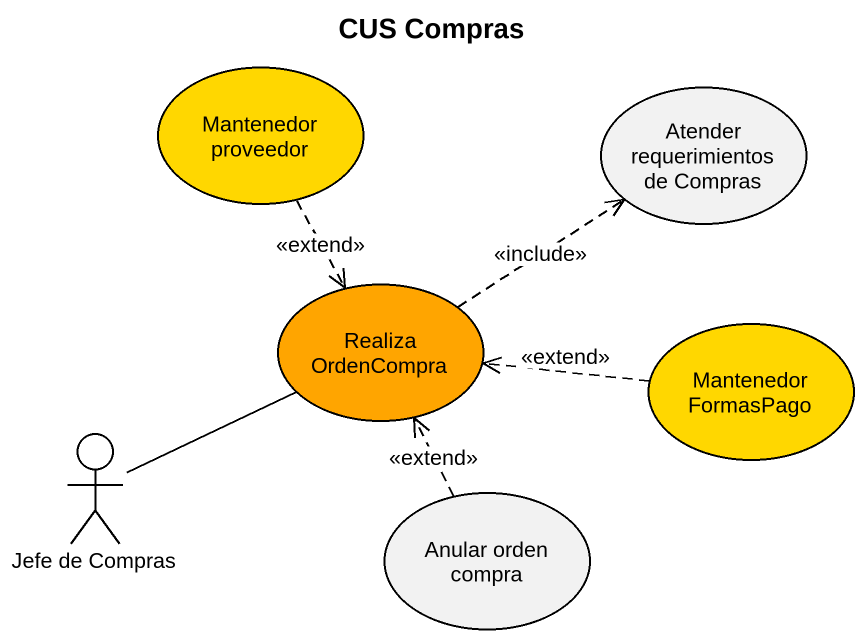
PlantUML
@startuml
title CUS Compras
usecase "Mantenedor proveedor" as Mantenedor_proveedor #FFD700
usecase "Atender requerimientos de Compras" as Atender_requerimientos_de
usecase "Realiza OrdenCompra" as Realiza_OrdenCompra #FFA500
usecase "Mantenedor FormasPago" as Mantenedor_FormasPago #FFD700
actor "Jefe de Compras" as Jefe_de_Compras
usecase "Anular orden compra" as Anular_orden_compra
Mantenedor_proveedor ..> Realiza_OrdenCompra : <<extend>>
Realiza_OrdenCompra .up.> Atender_requerimientos_de : <<include>>
Realiza_OrdenCompra -left- Jefe_de_Compras
Mantenedor_FormasPago .left.> Realiza_OrdenCompra : <<extend>>
Anular_orden_compra .up.> Realiza_OrdenCompra : <<extend>>
@enduml
